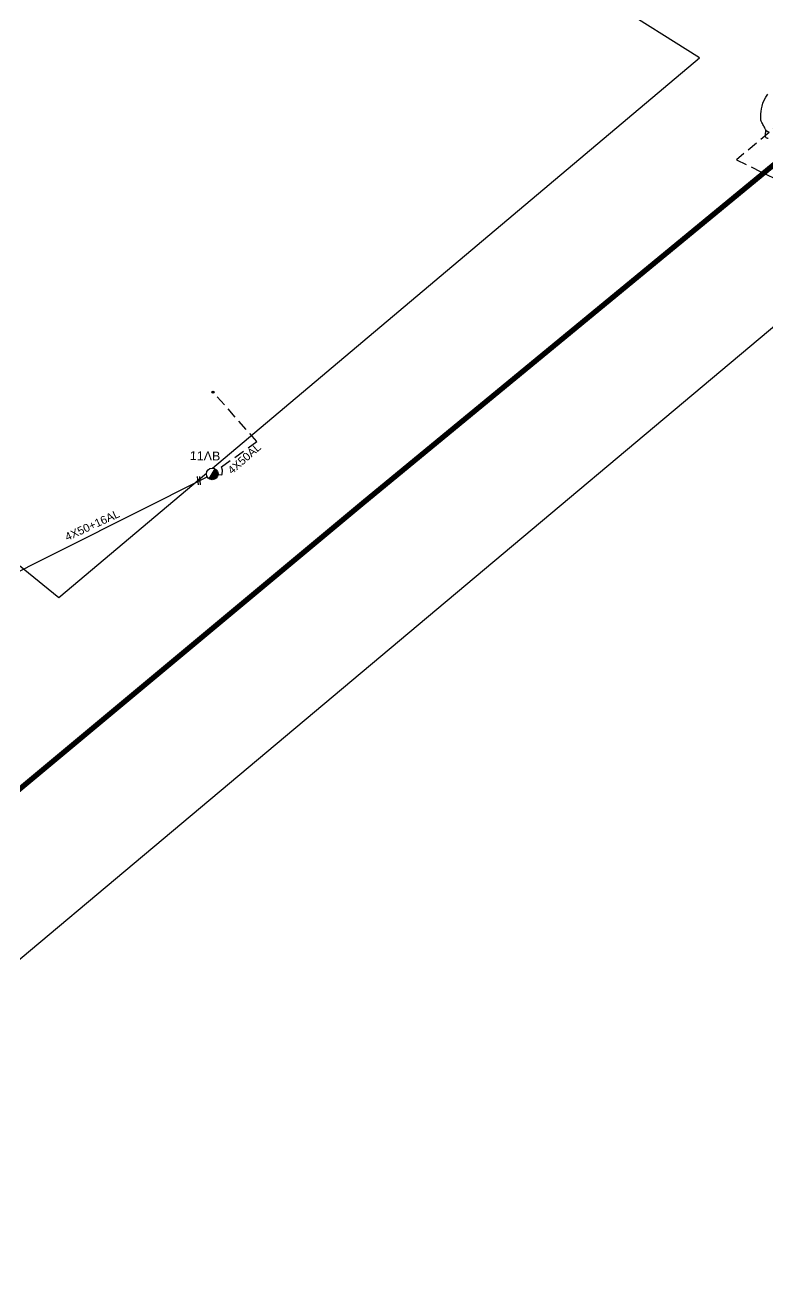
# Model space of a CAD drawing. Header units: millimetres. Extents: x 2875 to 4053, y 1200 to 1741.
# Drawn here: x 3272.6 to 3359.2, y 1447.6 to 1594.4 of the extents above; entities that cross this region are included whole.
import ezdxf

# ---------------------------------------------------------------- set-up
doc = ezdxf.new("R2010")
doc.units = ezdxf.units.MM
doc.linetypes.add('DASHED', pattern=[19.05, 12.7, -6.35])
doc.linetypes.add('DASHEDX2', pattern=[38.1, 25.4, -12.7])
for name, color, linetype in [('Γυμνά εναέρια ΧΤ και ΦΟΠ (3Φ)   4x50+16AL', 7, 'Continuous'), ('Επιγραφές - Σχήματα', 7, 'Continuous'), ('Καλώδια ΧΤ   3x150AL+50CU', 7, 'DASHED'), ('Καλώδια ΧΤ   4x50AL', 7, 'DASHED'), ('Μηχανική τομή', 7, 'Continuous'), ('Στύλος ΦΜ', 7, 'Continuous'), ('Στύλος ΦΜ @ 1', 7, 'Continuous'), ('Συνδέσεις', 7, 'Continuous'), ('Υπόβαθρο ΔΕΗ', 7, 'Continuous')]:
    doc.layers.add(name, color=color, linetype=linetype)
doc.styles.get("Standard").update_dxf_attribs({"font": 'ARIAL.TTF'})
doc.linetypes.add('SYN_LINE', pattern='A,0.5,-0.0001,["/\\/\\/\\/",Standard,S=0.1,R=0,X=0,Y=-0.05],-0.25', length=0.7501)

# ---------------------------------------------------------------- blocks, each defined once
blk = doc.blocks.new('_ΣΥΝΔΕΣΗ')
at = {"layer": 'Συνδέσεις', "linetype": 'SYN_LINE', "ltscale": 40}
blk.add_hatch(color=256, dxfattribs=at).paths.add_polyline_path([(0.5, -0.01, 1), (-0.5, -0.01, 1)])
at = {"layer": 'Συνδέσεις'}
blk.add_circle((0, -0.01), 0.5, dxfattribs=at)
blk = doc.blocks.new('ΥΠΑΡΧΩΝ ΤΣΙΜΕΝΤΕΝΙΟΣ ΣΤΥΛΟΣ')
at = {"layer": 'Στύλος ΦΜ'}
blk.add_hatch(color=256, dxfattribs=at).paths.add_polyline_path([(-1.29, -2.28, 0.574793), (2.62, 0, 0.268822), (1.3, 2.27)])
blk.add_line((-1.29, -2.28), (1.3, 2.27), dxfattribs=at)
blk.add_circle((0, 0), 2.62, dxfattribs=at)
at = {"layer": 'Στύλος ΦΜ', "flags": 4}
for tag, p in [('ΑΡΙΘΜΟΣ', (-4.68, 8.05)), ('ΤΥΠΟΣ', (-4.91, 3.03))]:
    blk.add_attdef(tag, p, '', height=4, dxfattribs=at)
blk = doc.blocks.new('ΜΗΧΑΝΙΚΗ ΤΟΜΗ')
at = {"layer": 'Μηχανική τομή', "ltscale": 40}
for p, q in [((-1.89, 0.78), (1.89, 0.78)), ((1.89, 0), (-1.89, 0))]:
    blk.add_line(p, q, dxfattribs=at)

msp = doc.modelspace()

# ---------------------------------------------------------------- linework, layer by layer
at = {"layer": 'Γυμνά εναέρια ΧΤ και ΦΟΠ (3Φ)   4x50+16AL', "color": 27, "ltscale": 0.1}
msp.add_lwpolyline([(3260.314, 1524.969), (3293.829, 1541.762)], dxfattribs=at)
at = {"layer": 'Επιγραφές - Σχήματα'}
for points in [[(3359.245, 1581.204), (3359.185, 1581.204), (3359.126, 1581.217), (3359.07, 1581.241), (3359.018, 1581.277), (3358.975, 1581.324), (3358.942, 1581.382), (3358.92, 1581.45), (3358.91, 1581.526), (3358.908, 1581.606), (3358.913, 1581.688), (3358.922, 1581.769), (3358.935, 1581.845), (3358.949, 1581.914), (3358.961, 1581.973), (3358.971, 1582.02), (3358.977, 1582.058), (3358.979, 1582.091), (3358.975, 1582.122), (3358.965, 1582.156), (3358.948, 1582.197), (3358.922, 1582.249), (3358.888, 1582.316), (3358.844, 1582.4), (3358.793, 1582.498), (3358.737, 1582.606), (3358.679, 1582.718), (3358.621, 1582.831), (3358.565, 1582.938), (3358.514, 1583.037), (3358.47, 1583.121), (3358.436, 1583.188), (3358.41, 1583.245), (3358.393, 1583.301), (3358.382, 1583.363), (3358.377, 1583.441), (3358.377, 1583.543), (3358.38, 1583.678), (3358.387, 1583.854), (3358.397, 1584.077), (3358.418, 1584.342), (3358.456, 1584.641), (3358.521, 1584.964), (3358.621, 1585.305), (3358.763, 1585.654), (3358.956, 1586.005), (3359.208, 1586.347)], [(3358.992, 1582.114), (3359.196, 1582), (3359.348, 1581.913)]]:
    msp.add_lwpolyline(points, dxfattribs=at)
at = {"layer": 'Καλώδια ΧΤ   3x150AL+50CU', "color": 85, "ltscale": 0.1}
for points in [[(3363.841, 1600.414), (3364.344, 1600.623), (3364.72, 1600.648), (3364.934, 1600.426), (3364.992, 1600.144), (3364.83, 1599.773), (3364.482, 1599.529), (3364.331, 1599.184), (3375.013, 1592.905), (3372.653, 1591.047), (3371.077, 1591.596), (3355.536, 1578.709)], [(3355.536, 1578.709), (3378.128, 1567.679), (3383.095, 1577.482)]]:
    msp.add_lwpolyline(points, dxfattribs=at)
at = {"layer": 'Καλώδια ΧΤ   4x50AL', "color": 27, "ltscale": 0.1}
msp.add_lwpolyline([(3294.966, 1542.057), (3295.489, 1541.992), (3295.585, 1542.035), (3295.627, 1542.547), (3295.505, 1542.928), (3299.643, 1545.872), (3294.537, 1551.641)], dxfattribs=at)
at = {"layer": 'Υπόβαθρο ΔΕΗ', "linetype": 'DASHEDX2', "ltscale": 0.5, "const_width": 0.622, "flags": 128}
msp.add_lwpolyline([(2907.176, 1221.264), (2932.857, 1237.489), (2967.001, 1252.922), (3014.71, 1292.01), (3097.879, 1359.996), (3240.65, 1479.301), (3312.407, 1539.054), (3386.11, 1599.706), (3467.829, 1667.474), (3496.402, 1691.349), (3500.803, 1694.888), (3502.579, 1695.994), (3504.869, 1696.988), (3531.535, 1709.338)], dxfattribs=at)
at = {"layer": 'Υπόβαθρο ΔΕΗ', "ltscale": 0.1}
for points in [[(3294.466, 1542.791), (3351.228, 1590.569), (3341.104, 1596.944), (3319.605, 1610.017), (3295.367, 1624.659), (3268.624, 1641.002), (3250.24, 1615.092), (3238.736, 1598.695), (3220.79, 1573.006), (3276.546, 1527.707), (3293.759, 1542.196)], [(3404.101, 1549.347), (3446.758, 1527.662), (3413.671, 1462.515), (3413.671, 1462.515), (3398.597, 1432.959), (3385.134, 1406.081), (3372.095, 1380.116), (3359.95, 1355.659), (3340.063, 1362.592), (3300.671, 1377.01), (3270.304, 1387.429), (3246.026, 1395.939), (3236.394, 1399.541), (3239.31, 1422.112), (3241.566, 1437.733), (3244.78, 1462.658), (3247.859, 1465.352), (3369.181, 1567.098), (3403.464, 1549.671)]]:
    msp.add_lwpolyline(points, dxfattribs=at)

# ---------------------------------------------------------------- block references
at = {"layer": 'Μηχανική τομή', "xscale": 0.259041510370018, "yscale": 0.259041510370018, "zscale": 0.259041510370018, "rotation": 275.1648011975192}
msp.add_blockref('ΜΗΧΑΝΙΚΗ ΤΟΜΗ', (3292.779, 1541.316), dxfattribs=at)
at = {"layer": 'Στύλος ΦΜ @ 1', "ltscale": 40}
ref = msp.add_blockref('ΥΠΑΡΧΩΝ ΤΣΙΜΕΝΤΕΝΙΟΣ ΣΤΥΛΟΣ', (3294.432, 1542.114), dxfattribs=dict(at, xscale=0.2590415103700448, yscale=0.2590415103700448, zscale=0.2590415103700448, rotation=359.0199368875902))
ref.add_attrib('ΤΥΠΟΣ', '11ΛΒ', (3291.827, 1543.729), dxfattribs={"layer": 'Στύλος ΦΜ', "height": 1.0362, "rotation": 359.01994, "flags": 4})
at = {"layer": 'Συνδέσεις', "xscale": 0.2590415103700448, "yscale": 0.2590415103700448, "zscale": 0.2590415103700448, "rotation": 359.0199368875902}
msp.add_blockref('_ΣΥΝΔΕΣΗ', (3294.537, 1551.641), dxfattribs=at)

# ---------------------------------------------------------------- texts
at = {"layer": 'Γυμνά εναέρια ΧΤ και ΦΟΠ (3Φ)   4x50+16AL', "color": 7, "insert": (3277.145, 1535.134), "char_height": 0.9325, "width": 87.23055, "attachment_point": 1, "rotation": 24.67063}
msp.add_mtext('4X50+16AL', dxfattribs=at)
at = {"layer": 'Καλώδια ΧΤ   4x50AL', "color": 7, "insert": (3296.117, 1542.711), "char_height": 0.9325, "width": 87.23055, "attachment_point": 1, "rotation": 41.39885}
msp.add_mtext('4X50AL', dxfattribs=at)

doc.saveas('drawing.dxf')
